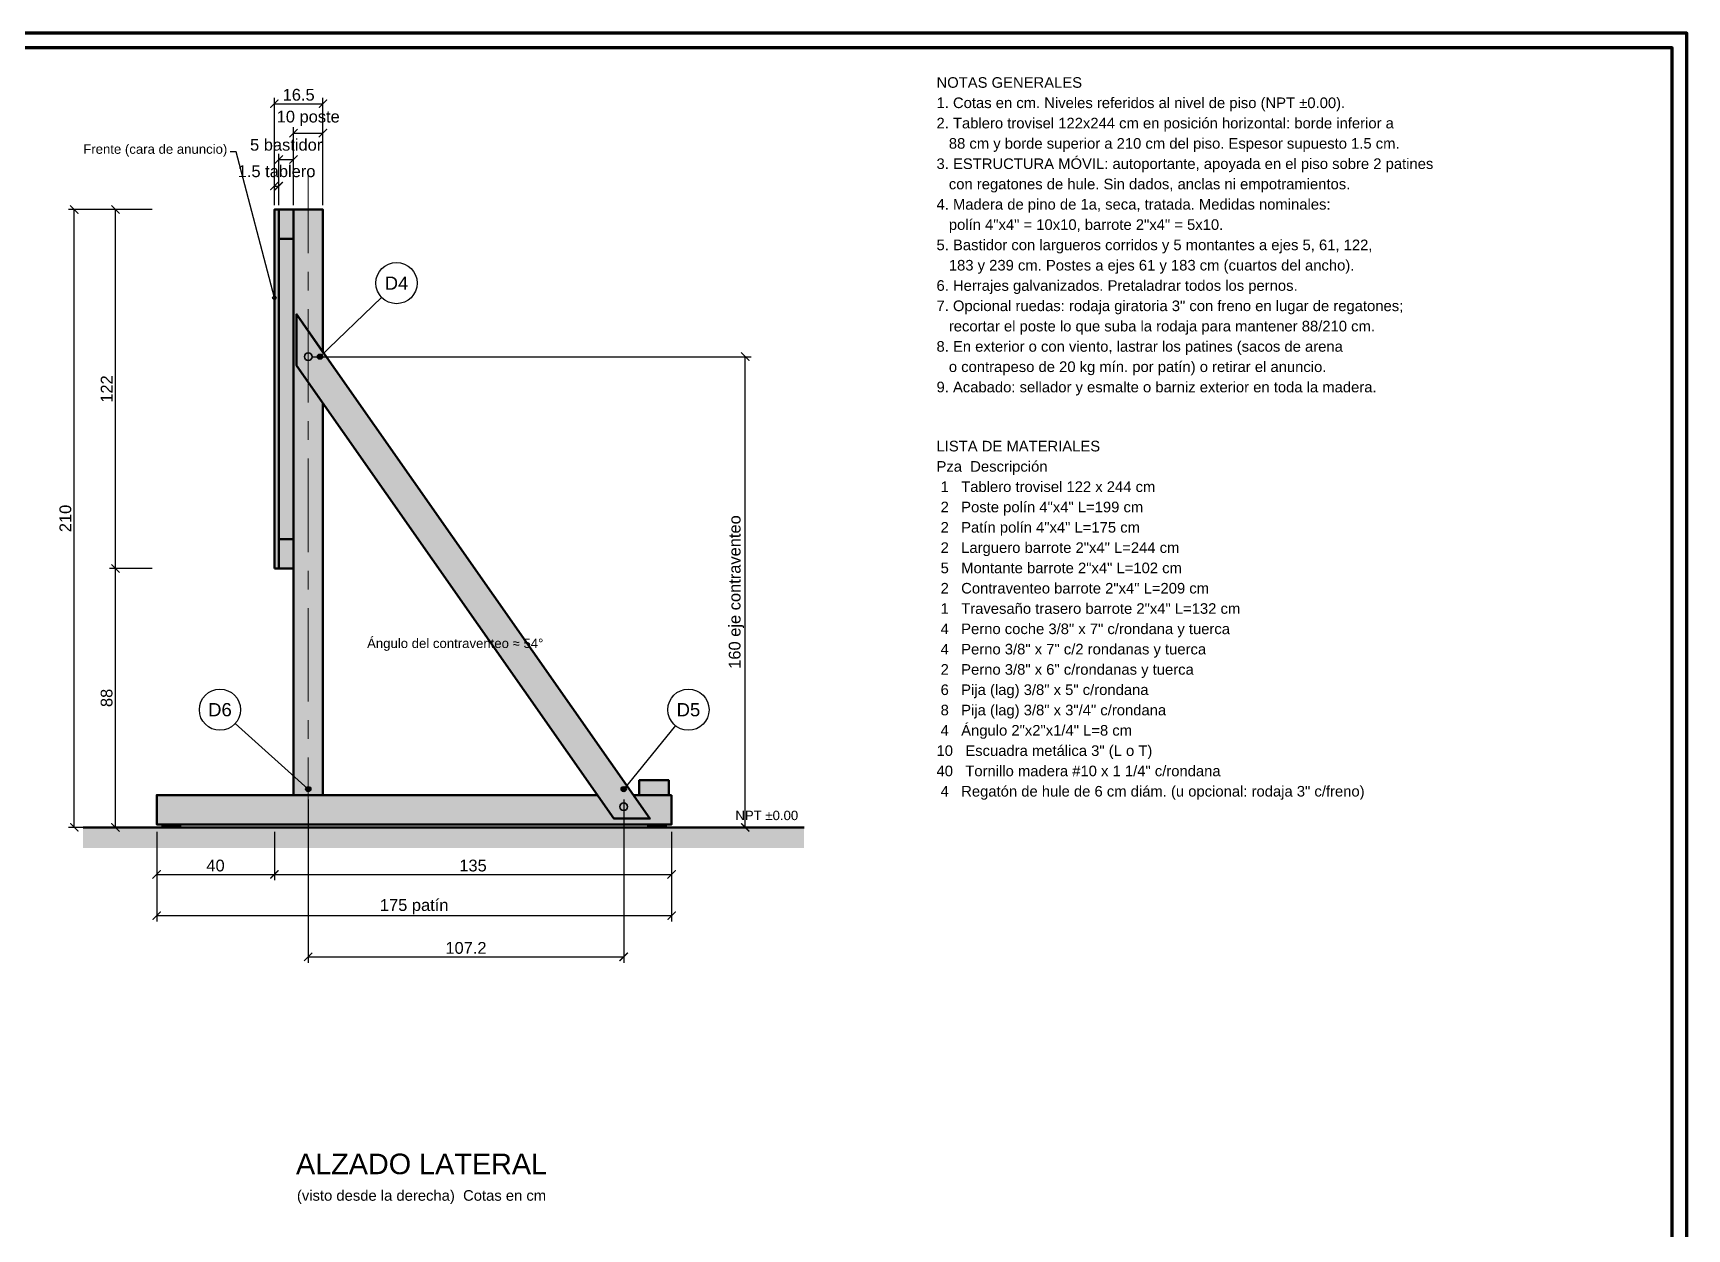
# Model space of a CAD drawing. Header units: centimetres. Extents: x 0 to 1025, y -515 to 400.
# Drawn here: x 463 to 1025, y -7 to 400 of the extents above; entities that cross this region are included whole.
import ezdxf
from ezdxf.enums import TextEntityAlignment as Align

# ---------------------------------------------------------------- set-up
doc = ezdxf.new("R2010")
doc.units = ezdxf.units.CM
doc.header["$LTSCALE"] = 10
doc.linetypes.add('CENTER', pattern=[5.08, 3.175, -0.635, 0.635, -0.635])
for name, color, linetype, lineweight in [('A-COTAS', 3, 'Continuous', 18), ('A-EJES', 1, 'CENTER', 18), ('A-ESTRUCTURA', 7, 'Continuous', 50), ('A-HERRAJES', 7, 'Continuous', 35), ('A-MARCO', 7, 'Continuous', 70), ('A-RELLENO', 8, 'Continuous', 0), ('A-TERRENO', 7, 'Continuous', 50), ('A-TEXTO', 7, 'Continuous', 25)]:
    doc.layers.add(name, color=color, linetype=linetype, lineweight=lineweight)
doc.styles.add('ARIAL', font='arial.ttf')
doc.dimstyles.new('COTAS_CM', dxfattribs={"dimtxt": 4, "dimasz": 2.8, "dimexe": 2, "dimexo": 1.5, "dimgap": 1, "dimtad": 1, "dimdec": 1, "dimdsep": 46, "dimtxsty": 'ARIAL', "dimblk": 'ARCHTICK', "dimcen": 2.5, "dimclrd": 3, "dimclre": 3, "dimclrt": 7, "dimazin": 3, "dimtfac": 1, "dimtmove": 0, "dimatfit": 3})

# ---------------------------------------------------------------- blocks, each defined once
blk = doc.blocks.new('_ARCHTICK')
at = {"color": 0, "linetype": 'BYBLOCK', "const_width": 0.15}
blk.add_lwpolyline([(-0.5, -0.5), (0.5, 0.5)], dxfattribs=at)

msp = doc.modelspace()

# ---------------------------------------------------------------- hatches: boundary and pattern name
at = {"layer": 'A-RELLENO', "true_color": 0xecece4}
h = msp.add_hatch(color=7, dxfattribs=at)
h.dxf.hatch_style = 1
h.paths.add_polyline_path([(545, 218), (546.5, 218), (546.5, 340), (545, 340)])
at = {"layer": 'A-RELLENO', "true_color": 0xd6ac78}
h = msp.add_hatch(color=7, dxfattribs=at)
h.dxf.hatch_style = 1
h.paths.add_polyline_path([(546.5, 330), (551.5, 330), (551.5, 340), (546.5, 340)])
h = msp.add_hatch(color=7, dxfattribs=at)
h.dxf.hatch_style = 1
h.paths.add_polyline_path([(561.5, 141), (551.5, 141), (551.5, 340), (561.5, 340), (561.5, 291.58), (552.5, 304.42), (552.5, 304.42), (552.5, 304.42), (552.5, 304.42), (552.5, 304.42), (552.5, 304.42), (552.5, 304.42), (552.5, 304.42), (552.5, 304.42), (552.5, 304.42), (552.5, 304.42), (552.5, 304.42), (552.5, 304.42), (552.5, 304.42), (552.5, 304.42), (552.5, 304.42), (552.5, 304.42), (552.5, 304.42), (552.5, 304.42), (552.5, 304.42), (552.5, 304.42), (552.5, 304.42), (552.5, 304.42), (552.5, 304.42), (552.5, 304.42), (552.5, 304.42), (552.5, 304.42), (552.5, 287), (552.5, 287), (552.5, 287), (552.5, 287), (552.5, 287), (552.5, 287), (552.5, 287), (561.5, 274.15), (561.5, 274.15), (561.5, 274.15), (561.5, 274.15), (561.5, 274.15), (561.5, 274.15), (561.5, 274.15), (561.5, 274.15), (561.5, 274.15), (561.5, 274.15), (561.5, 274.15)])
h = msp.add_hatch(color=7, dxfattribs=at)
h.dxf.hatch_style = 1
h.paths.add_polyline_path([(546.5, 228), (551.5, 228), (551.5, 330), (546.5, 330)])
h = msp.add_hatch(color=7, dxfattribs=at)
h.dxf.hatch_style = 1
h.paths.add_polyline_path([(552.5, 304.42), (672.61, 133), (660.39, 133), (552.5, 287)])
h = msp.add_hatch(color=7, dxfattribs=at)
h.dxf.hatch_style = 1
h.paths.add_polyline_path([(546.5, 218), (551.5, 218), (551.5, 228), (546.5, 228)])
h = msp.add_hatch(color=7, dxfattribs=at)
h.dxf.hatch_style = 1
h.paths.add_polyline_path([(680, 141), (680, 131), (505, 131), (505, 141), (654.79, 141), (654.79, 141), (654.79, 141), (654.79, 141), (654.79, 141), (654.79, 141), (654.79, 141), (654.79, 141), (660.39, 133), (660.39, 133), (660.39, 133), (660.39, 133), (660.39, 133), (660.39, 133), (660.39, 133), (660.39, 133), (660.39, 133), (660.39, 133), (660.39, 133), (672.61, 133), (672.61, 133), (672.61, 133), (672.61, 133), (672.61, 133), (672.61, 133), (672.61, 133), (672.61, 133), (672.61, 133), (672.61, 133), (672.61, 133), (672.61, 133), (672.61, 133), (672.61, 133), (672.61, 133), (672.61, 133), (672.61, 133), (672.61, 133), (672.61, 133), (672.61, 133), (672.61, 133), (672.61, 133), (672.61, 133), (667, 141)])
h = msp.add_hatch(color=7, dxfattribs=at)
h.dxf.hatch_style = 1
h.paths.add_polyline_path([(669, 141), (679, 141), (679, 146), (669, 146)])
at = {"layer": 'A-RELLENO'}
h = msp.add_hatch(dxfattribs=at)
h.set_pattern_fill('EARTH', scale=0.35)
h.paths.add_polyline_path([(725, 123), (725, 130), (480, 130), (480, 123)])
at = {"layer": 'A-RELLENO', "true_color": 0x373737}
h = msp.add_hatch(color=7, dxfattribs=at)
h.dxf.hatch_style = 1
h.paths.add_polyline_path([(507, 130), (507.23, 130), (507.23, 131), (507, 131)])
h = msp.add_hatch(color=7, dxfattribs=at)
h.dxf.hatch_style = 1
h.paths.add_polyline_path([(507.23, 130), (507.88, 130), (507.88, 131), (507.23, 131)])
h = msp.add_hatch(color=7, dxfattribs=at)
h.dxf.hatch_style = 1
h.paths.add_polyline_path([(507.88, 130), (508.85, 130), (508.85, 131), (507.88, 131)])
h = msp.add_hatch(color=7, dxfattribs=at)
h.dxf.hatch_style = 1
h.paths.add_polyline_path([(508.85, 130), (510, 130), (510, 131), (508.85, 131)])
h = msp.add_hatch(color=7, dxfattribs=at)
h.dxf.hatch_style = 1
h.paths.add_polyline_path([(510, 130), (511.15, 130), (511.15, 131), (510, 131)])
h = msp.add_hatch(color=7, dxfattribs=at)
h.dxf.hatch_style = 1
h.paths.add_polyline_path([(511.15, 130), (512.12, 130), (512.12, 131), (511.15, 131)])
h = msp.add_hatch(color=7, dxfattribs=at)
h.dxf.hatch_style = 1
h.paths.add_polyline_path([(512.12, 130), (512.77, 130), (512.77, 131), (512.12, 131)])
h = msp.add_hatch(color=7, dxfattribs=at)
h.dxf.hatch_style = 1
h.paths.add_polyline_path([(512.77, 130), (513, 130), (513, 131), (512.77, 131)])
h = msp.add_hatch(color=7, dxfattribs=at)
h.dxf.hatch_style = 1
h.paths.add_polyline_path([(672, 130), (672.23, 130), (672.23, 131), (672, 131)])
h = msp.add_hatch(color=7, dxfattribs=at)
h.dxf.hatch_style = 1
h.paths.add_polyline_path([(672.23, 130), (672.88, 130), (672.88, 131), (672.23, 131)])
h = msp.add_hatch(color=7, dxfattribs=at)
h.dxf.hatch_style = 1
h.paths.add_polyline_path([(672.88, 130), (673.85, 130), (673.85, 131), (672.88, 131)])
h = msp.add_hatch(color=7, dxfattribs=at)
h.dxf.hatch_style = 1
h.paths.add_polyline_path([(673.85, 130), (675, 130), (675, 131), (673.85, 131)])
h = msp.add_hatch(color=7, dxfattribs=at)
h.dxf.hatch_style = 1
h.paths.add_polyline_path([(675, 130), (676.15, 130), (676.15, 131), (675, 131)])
h = msp.add_hatch(color=7, dxfattribs=at)
h.dxf.hatch_style = 1
h.paths.add_polyline_path([(676.15, 130), (677.12, 130), (677.12, 131), (676.15, 131)])
h = msp.add_hatch(color=7, dxfattribs=at)
h.dxf.hatch_style = 1
h.paths.add_polyline_path([(677.12, 130), (677.77, 130), (677.77, 131), (677.12, 131)])
h = msp.add_hatch(color=7, dxfattribs=at)
h.dxf.hatch_style = 1
h.paths.add_polyline_path([(677.77, 130), (678, 130), (678, 131), (677.77, 131)])
at = {"layer": 'A-TEXTO'}
h = msp.add_hatch(color=7, dxfattribs=at)
h.dxf.hatch_style = 1
edge = h.paths.add_edge_path()
edge.add_arc((560.5, 290), 0.9, 0, 360)
h = msp.add_hatch(color=7, dxfattribs=at)
h.dxf.hatch_style = 1
edge = h.paths.add_edge_path()
edge.add_arc((556.5, 143), 0.9, 0, 360)
h = msp.add_hatch(color=7, dxfattribs=at)
h.dxf.hatch_style = 1
edge = h.paths.add_edge_path()
edge.add_arc((663.7, 143), 0.9, 0, 360)

# ---------------------------------------------------------------- linework, layer by layer
at = {"layer": 'A-EJES'}
msp.add_line((556.5, 122), (556.5, 352), dxfattribs=at)
at = {"layer": 'A-ESTRUCTURA'}
for points in [[(545, 218), (546.5, 218), (546.5, 340), (545, 340), (545, 218)], [(546.5, 330), (551.5, 330), (551.5, 340), (546.5, 340), (546.5, 330)], [(561.5, 141), (551.5, 141), (551.5, 340), (561.5, 340), (561.5, 291.58), (552.5, 304.42), (552.5, 304.42), (552.5, 304.42), (552.5, 304.42), (552.5, 304.42), (552.5, 304.42), (552.5, 304.42), (552.5, 304.42), (552.5, 304.42), (552.5, 304.42), (552.5, 304.42), (552.5, 304.42), (552.5, 304.42), (552.5, 304.42), (552.5, 304.42), (552.5, 304.42), (552.5, 304.42), (552.5, 304.42), (552.5, 304.42), (552.5, 304.42), (552.5, 304.42), (552.5, 304.42), (552.5, 304.42), (552.5, 304.42), (552.5, 304.42), (552.5, 304.42), (552.5, 304.42), (552.5, 287), (552.5, 287), (552.5, 287), (552.5, 287), (552.5, 287), (552.5, 287), (552.5, 287), (561.5, 274.15), (561.5, 274.15), (561.5, 274.15), (561.5, 274.15), (561.5, 274.15), (561.5, 274.15), (561.5, 274.15), (561.5, 274.15), (561.5, 274.15), (561.5, 274.15), (561.5, 274.15), (561.5, 141)], [(546.5, 228), (551.5, 228), (551.5, 330), (546.5, 330), (546.5, 228)], [(552.5, 304.42), (672.61, 133), (660.39, 133), (552.5, 287), (552.5, 304.42)], [(546.5, 218), (551.5, 218), (551.5, 228), (546.5, 228), (546.5, 218)], [(680, 141), (680, 131), (505, 131), (505, 141), (654.79, 141), (654.79, 141), (654.79, 141), (654.79, 141), (654.79, 141), (654.79, 141), (654.79, 141), (654.79, 141), (660.39, 133), (660.39, 133), (660.39, 133), (660.39, 133), (660.39, 133), (660.39, 133), (660.39, 133), (660.39, 133), (660.39, 133), (660.39, 133), (660.39, 133), (672.61, 133), (672.61, 133), (672.61, 133), (672.61, 133), (672.61, 133), (672.61, 133), (672.61, 133), (672.61, 133), (672.61, 133), (672.61, 133), (672.61, 133), (672.61, 133), (672.61, 133), (672.61, 133), (672.61, 133), (672.61, 133), (672.61, 133), (672.61, 133), (672.61, 133), (672.61, 133), (672.61, 133), (672.61, 133), (672.61, 133), (667, 141), (680, 141)], [(669, 141), (679, 141), (679, 146), (669, 146), (669, 141)], [(507, 130), (507.23, 130), (507.23, 131), (507, 131), (507, 130)], [(507.23, 130), (507.88, 130), (507.88, 131), (507.23, 131), (507.23, 130)], [(507.88, 130), (508.85, 130), (508.85, 131), (507.88, 131), (507.88, 130)], [(508.85, 130), (510, 130), (510, 131), (508.85, 131), (508.85, 130)], [(510, 130), (511.15, 130), (511.15, 131), (510, 131), (510, 130)], [(511.15, 130), (512.12, 130), (512.12, 131), (511.15, 131), (511.15, 130)], [(512.12, 130), (512.77, 130), (512.77, 131), (512.12, 131), (512.12, 130)], [(512.77, 130), (513, 130), (513, 131), (512.77, 131), (512.77, 130)], [(672, 130), (672.23, 130), (672.23, 131), (672, 131), (672, 130)], [(672.23, 130), (672.88, 130), (672.88, 131), (672.23, 131), (672.23, 130)], [(672.88, 130), (673.85, 130), (673.85, 131), (672.88, 131), (672.88, 130)], [(673.85, 130), (675, 130), (675, 131), (673.85, 131), (673.85, 130)], [(675, 130), (676.15, 130), (676.15, 131), (675, 131), (675, 130)], [(676.15, 130), (677.12, 130), (677.12, 131), (676.15, 131), (676.15, 130)], [(677.12, 130), (677.77, 130), (677.77, 131), (677.12, 131), (677.12, 130)], [(677.77, 130), (678, 130), (678, 131), (677.77, 131), (677.77, 130)]]:
    msp.add_lwpolyline(points, close=True, dxfattribs=at)
at = {"layer": 'A-HERRAJES'}
for centre in [(556.5, 290), (663.7, 137)]:
    msp.add_circle(centre, 1.3, dxfattribs=at)
at = {"layer": 'A-MARCO'}
for points in [[(0, -515), (1025, -515), (1025, 400), (0, 400)], [(5, -510), (1020, -510), (1020, 395), (5, 395)]]:
    msp.add_lwpolyline(points, close=True, dxfattribs=at)
at = {"layer": 'A-TERRENO'}
msp.add_line((480, 130), (725, 130), dxfattribs=at)
at = {"layer": 'A-TEXTO'}
for p, q in [((581.45, 310.15), (560.5, 290)), ((531.7, 165.32), (556.5, 143)), ((681.28, 164.57), (663.7, 143))]:
    msp.add_line(p, q, dxfattribs=at)
msp.add_lwpolyline([(545, 310), (532, 359.6), (530, 359.6)], dxfattribs=at)
for centre, radius in [((586.5, 315), 7), ((545, 310), 0.6), ((560.5, 290), 0.9), ((526.5, 170), 7), ((685.7, 170), 7), ((556.5, 143), 0.9), ((663.7, 143), 0.9)]:
    msp.add_circle(centre, radius, dxfattribs=at)

# ---------------------------------------------------------------- texts
at = {"layer": 'A-TEXTO', "style": 'ARIAL'}
for s, p in [('Frente (cara de anuncio)', (529, 358)), ('NPT ±0.00', (723, 131.5))]:
    msp.add_text(s, height=3.2, dxfattribs=at).set_placement(p, align=Align.BOTTOM_RIGHT)
for s, p in [('D4', (586.5, 315)), ('D6', (526.5, 170)), ('D5', (685.7, 170))]:
    msp.add_text(s, height=4.5, dxfattribs=at).set_placement(p, align=Align.MIDDLE_CENTER)
msp.add_text('Ángulo del contraventeo ≈ 54°', height=3.2, dxfattribs=at).set_placement((576.5, 190), align=Align.BOTTOM_LEFT)
for s, height, p in [('ALZADO LATERAL', 7, (595, 10)), ('(visto desde la derecha)  Cotas en cm', 3.6, (595, 2))]:
    msp.add_text(s, height=height, dxfattribs=at).set_placement(p, align=Align.BOTTOM_CENTER)
at = {"layer": 'A-TEXTO', "char_height": 3.6, "width": 248, "attachment_point": 1, "line_spacing_factor": 1.15, "style": 'ARIAL'}
for s, insert in [('NOTAS GENERALES\\P1. Cotas en cm. Niveles referidos al nivel de piso (NPT ±0.00).\\P2. Tablero trovisel 122x244 cm en posición horizontal: borde inferior a\\P   88 cm y borde superior a 210 cm del piso. Espesor supuesto 1.5 cm.\\P3. ESTRUCTURA MÓVIL: autoportante, apoyada en el piso sobre 2 patines\\P   con regatones de hule. Sin dados, anclas ni empotramientos.\\P4. Madera de pino de 1a, seca, tratada. Medidas nominales:\\P   polín 4"x4" = 10x10, barrote 2"x4" = 5x10.\\P5. Bastidor con largueros corridos y 5 montantes a ejes 5, 61, 122,\\P   183 y 239 cm. Postes a ejes 61 y 183 cm (cuartos del ancho).\\P6. Herrajes galvanizados. Pretaladrar todos los pernos.\\P7. Opcional ruedas: rodaja giratoria 3" con freno en lugar de regatones;\\P   recortar el poste lo que suba la rodaja para mantener 88/210 cm.\\P8. En exterior o con viento, lastrar los patines (sacos de arena\\P   o contrapeso de 20 kg mín. por patín) o retirar el anuncio.\\P9. Acabado: sellador y esmalte o barniz exterior en toda la madera.', (770, 385)), ('LISTA DE MATERIALES\\PPza  Descripción\\P 1   Tablero trovisel 122 x 244 cm\\P 2   Poste polín 4"x4" L=199 cm\\P 2   Patín polín 4"x4" L=175 cm\\P 2   Larguero barrote 2"x4" L=244 cm\\P 5   Montante barrote 2"x4" L=102 cm\\P 2   Contraventeo barrote 2"x4" L=209 cm\\P 1   Travesaño trasero barrote 2"x4" L=132 cm\\P 4   Perno coche 3/8" x 7" c/rondana y tuerca\\P 4   Perno 3/8" x 7" c/2 rondanas y tuerca\\P 2   Perno 3/8" x 6" c/rondanas y tuerca\\P 6   Pija (lag) 3/8" x 5" c/rondana\\P 8   Pija (lag) 3/8" x 3"/4" c/rondana\\P 4   Ángulo 2"x2"x1/4" L=8 cm\\P10   Escuadra metálica 3" (L o T)\\P40   Tornillo madera #10 x 1 1/4" c/rondana\\P 4   Regatón de hule de 6 cm diám. (u opcional: rodaja 3" c/freno)', (770, 261.4))]:
    msp.add_mtext(s, dxfattribs=dict(at, insert=insert))

# ---------------------------------------------------------------- dimensions: what is measured, and where the dimension line sits
at = {"layer": 'A-COTAS'}
for base, p1, p2 in [((545, 376), (545, 340), (561.5, 340)), ((556.5, 86), (556.5, 141), (663.7, 141)), ((505, 114), (505, 130), (545, 130)), ((545, 114), (545, 130), (680, 130))]:
    msp.add_linear_dim(base=base, p1=p1, p2=p2, dimstyle='COTAS_CM', dxfattribs=at).render()
for base, p1, p2, text in [((551.5, 366), (551.5, 340), (561.5, 340), '<> poste'), ((546.5, 357), (546.5, 340), (551.5, 340), '<> bastidor'), ((545, 348), (545, 340), (546.5, 340), '<> tablero'), ((505, 100), (505, 130), (680, 130), '<> patín')]:
    msp.add_linear_dim(base=base, p1=p1, p2=p2, text=text, dimstyle='COTAS_CM', dxfattribs=at).render()
for base, p1, p2 in [((477, 130), (505, 130), (505, 340)), ((491, 218), (505, 218), (505, 340)), ((491, 130), (505, 130), (505, 218))]:
    msp.add_linear_dim(base=base, p1=p1, p2=p2, angle=90, dimstyle='COTAS_CM', dxfattribs=at).render()
msp.add_linear_dim(base=(705, 130), p1=(556.5, 130), p2=(556.5, 290), angle=90, text='<> eje contraventeo', dimstyle='COTAS_CM', dxfattribs=at).render()

doc.saveas('drawing.dxf')
